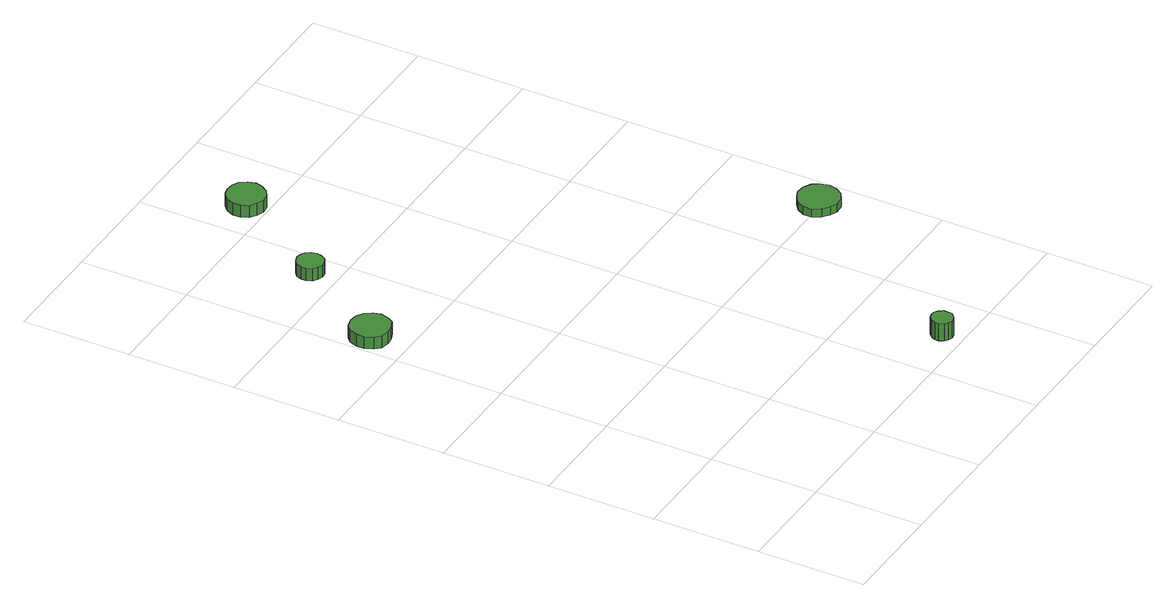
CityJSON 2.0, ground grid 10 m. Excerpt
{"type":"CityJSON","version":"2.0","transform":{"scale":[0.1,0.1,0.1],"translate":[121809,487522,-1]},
"CityObjects":{
"tree1":{"type":"SolitaryVegetationObject","attributes":{"function":"something"},"geometry":[{"type":"MultiSurface","lod":"1","boundaries":[[[0,1,2,3,4,5,6,7,8,9,10,11,12,13,14]],[[15,16,17,18,19,20,21,22,23,24,25,26,27,28,29]],[[0,29,28,1]],[[1,28,27,2]],[[2,27,26,3]],[[3,26,25,4]],[[4,25,24,5]],[[5,24,23,6]],[[6,23,22,7]],[[7,22,21,8]],[[8,21,20,9]],[[9,20,19,10]],[[10,19,18,11]],[[11,18,17,12]],[[12,17,16,13]],[[13,16,15,14]],[[14,15,29,0]]]}]},
"tree2":{"type":"SolitaryVegetationObject","attributes":{"function":"something"},"geometry":[{"type":"MultiSurface","lod":"1","boundaries":[[[30,31,32,33,34,35,36,37,38,39,40,41,42,43,44]],[[45,46,47,48,49,50,51,52,53,54,55,56,57,58,59]],[[30,59,58,31]],[[31,58,57,32]],[[32,57,56,33]],[[33,56,55,34]],[[34,55,54,35]],[[35,54,53,36]],[[36,53,52,37]],[[37,52,51,38]],[[38,51,50,39]],[[39,50,49,40]],[[40,49,48,41]],[[41,48,47,42]],[[42,47,46,43]],[[43,46,45,44]],[[44,45,59,30]]]}]},
"tree3":{"type":"SolitaryVegetationObject","attributes":{"function":"something"},"geometry":[{"type":"MultiSurface","lod":"1","boundaries":[[[60,61,62,63,64,65,66,67,68,69,70,71,72,73,74]],[[75,76,77,78,79,80,81,82,83,84,85,86,87,88,89]],[[60,89,88,61]],[[61,88,87,62]],[[62,87,86,63]],[[63,86,85,64]],[[64,85,84,65]],[[65,84,83,66]],[[66,83,82,67]],[[67,82,81,68]],[[68,81,80,69]],[[69,80,79,70]],[[70,79,78,71]],[[71,78,77,72]],[[72,77,76,73]],[[73,76,75,74]],[[74,75,89,60]]]}]},
"tree4":{"type":"SolitaryVegetationObject","attributes":{"function":"something"},"geometry":[{"type":"MultiSurface","lod":"1","boundaries":[[[90,91,92,93,94,95,96,97,98,99,100,101,102,103,104]],[[105,106,107,108,109,110,111,112,113,114,115,116,117,118,119]],[[90,119,118,91]],[[91,118,117,92]],[[92,117,116,93]],[[93,116,115,94]],[[94,115,114,95]],[[95,114,113,96]],[[96,113,112,97]],[[97,112,111,98]],[[98,111,110,99]],[[99,110,109,100]],[[100,109,108,101]],[[101,108,107,102]],[[102,107,106,103]],[[103,106,105,104]],[[104,105,119,90]]]}]},
"tree5":{"type":"SolitaryVegetationObject","attributes":{"function":"something"},"geometry":[{"type":"MultiSurface","lod":"1","boundaries":[[[120,121,122,123,124,125,126,127,128,129,130,131,132,133,134]],[[135,136,137,138,139,140,141,142,143,144,145,146,147,148,149]],[[120,149,148,121]],[[121,148,147,122]],[[122,147,146,123]],[[123,146,145,124]],[[124,145,144,125]],[[125,144,143,126]],[[126,143,142,127]],[[127,142,141,128]],[[128,141,140,129]],[[129,140,139,130]],[[130,139,138,131]],[[131,138,137,132]],[[132,137,136,133]],[[133,136,135,134]],[[134,135,149,120]]]}]}
},
"vertices":[
[39,436,18],[37,443,18],[33,449,18],[26,453,18],[19,454,18],[11,452,18],[6,447,18],[3,440,18],[3,432,18],[6,425,18],[11,420,18],[19,418,18],[26,419,18],[33,422,18],[37,428,18],[37,428,6],[33,422,6],[26,419,6],[19,418,6],[11,420,6],[6,425,6],[3,432,6],[3,440,6],[6,447,6],[11,452,6],[19,454,6],[26,453,6],[33,449,6],[37,443,6],[39,436,6],
[91,526,18],[90,531,18],[87,535,18],[83,537,18],[78,538,18],[73,536,18],[69,533,18],[67,528,18],[67,523,18],[69,518,18],[73,515,18],[78,513,18],[83,514,18],[87,516,18],[90,521,18],[90,521,6],[87,516,6],[83,514,6],[78,513,6],[73,515,6],[69,518,6],[67,523,6],[67,528,6],[69,533,6],[73,536,6],[78,538,6],[83,537,6],[87,535,6],[90,531,6],[91,526,6],
[262,19,24],[262,23,24],[259,27,24],[256,29,24],[252,29,24],[248,28,24],[245,25,24],[243,21,24],[243,17,24],[245,13,24],[248,11,24],[252,9,24],[256,10,24],[259,12,24],[262,15,24],[262,15,7],[259,12,7],[256,10,7],[252,9,7],[248,11,7],[245,13,7],[243,17,7],[243,21,7],[245,25,7],[248,28,7],[252,29,7],[256,29,7],[259,27,7],[262,23,7],[262,19,7],
[157,620,18],[155,627,18],[151,633,18],[145,636,18],[138,637,18],[131,635,18],[125,630,18],[122,623,18],[122,616,18],[125,609,18],[131,605,18],[138,602,18],[145,603,18],[151,607,18],[155,613,18],[155,613,6],[151,607,6],[145,603,6],[138,602,6],[131,605,6],[125,609,6],[122,616,6],[122,623,6],[125,630,6],[131,635,6],[138,637,6],[145,636,6],[151,633,6],[155,627,6],[157,620,6],
[390,202,14],[388,210,14],[384,216,14],[377,220,14],[369,221,14],[362,218,14],[356,213,14],[352,206,14],[352,198,14],[356,191,14],[362,186,14],[369,183,14],[377,184,14],[384,188,14],[388,194,14],[388,194,6],[384,188,6],[377,184,6],[369,183,6],[362,186,6],[356,191,6],[352,198,6],[352,206,6],[356,213,6],[362,218,6],[369,221,6],[377,220,6],[384,216,6],[388,210,6],[390,202,6]
]}
